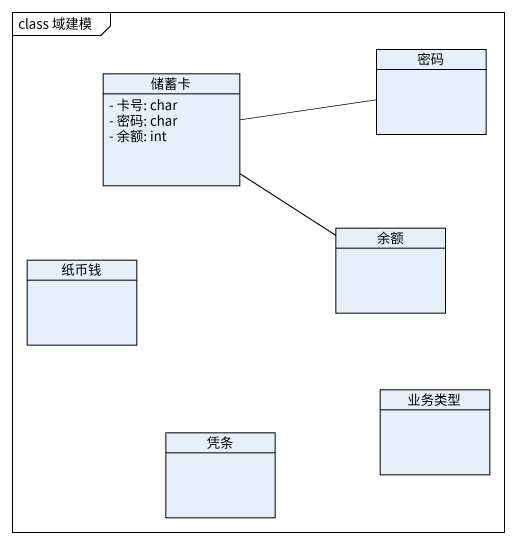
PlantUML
@startuml
mainframe class 域建模
hide circle
hide empty members
skinparam classAttributeIconSize 0
class 储蓄卡 {
  - 卡号: char
  - 密码: char
  - 余额: int
}
class 密码
class 余额
class 纸币钱
class 业务类型
class 凭条
储蓄卡 -right- 密码
储蓄卡 -- 余额
@enduml
